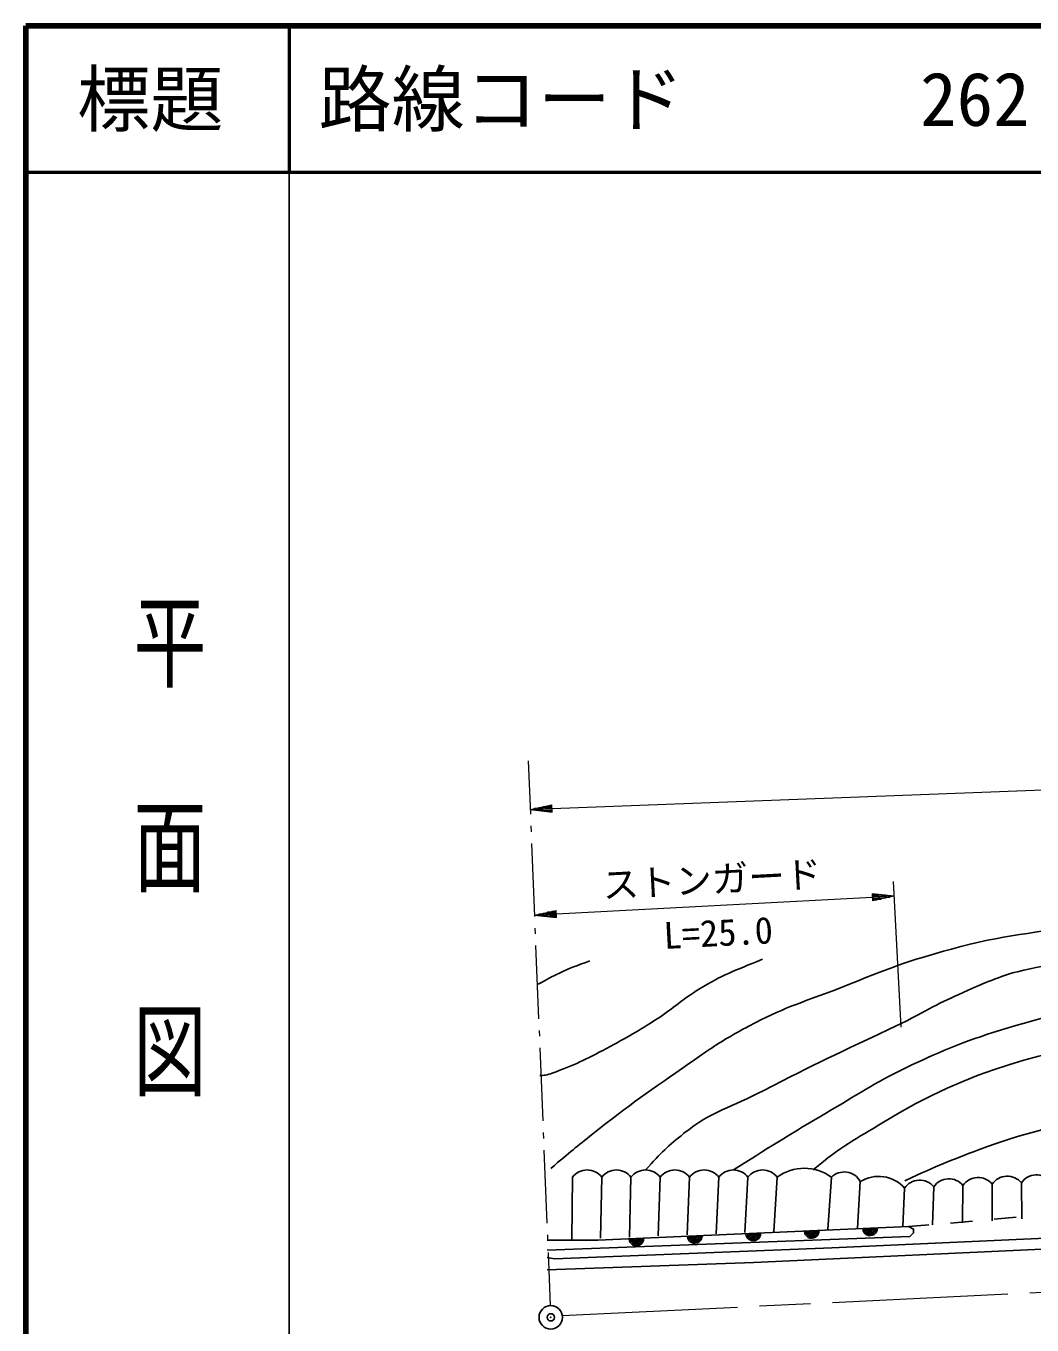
# Model space of a CAD drawing. Units: millimetres, scale not verified. Extents: x 40000 to 680000, y 20000 to 380000.
# Drawn here: x 40000 to 108792, y 291143 to 380000 of the extents above; entities that cross this region are included whole.
import ezdxf
from ezdxf.enums import TextEntityAlignment as Align

# ---------------------------------------------------------------- set-up
doc = ezdxf.new("R2010")
doc.units = ezdxf.units.MM
doc.header["$LTSCALE"] = 1000
doc.header["$PDMODE"] = 32
doc.header["$PDSIZE"] = 500
doc.linetypes.add('CHAIN', pattern=[18.5, 12, -1.5, 3.5, -1.5])
for name, color, linetype, lineweight in [('M-BGD', 7, 'Continuous', 25), ('M-BGD-HTXT', 7, 'Continuous', 13), ('M-BMK', 2, 'CHAIN', 13), ('M-BMK-SRVR', 3, 'Continuous', 25), ('M-STR-HTXT', 7, 'Continuous', 13), ('M-TTL', 2, 'Continuous', 140), ('M-TTL-BAND', 7, 'Continuous', 25), ('M-TTL-LINE', 7, 'Continuous', 50)]:
    doc.layers.add(name, color=color, linetype=linetype, lineweight=lineweight)
doc.layers.add('M-OTRS', color=6, linetype='Continuous')
doc.layers.add('M-TTL-TXT', color=7, linetype='Continuous')
doc.styles.add('@ＭＳ ゴシック', font='')
doc.styles.add('ＭＳ ゴシック', font='')
doc.styles.get('@ＭＳ ゴシック').set_extended_font_data('@MS Gothic')
doc.styles.get('ＭＳ ゴシック').set_extended_font_data('MS Gothic')

msp = doc.modelspace()

# ---------------------------------------------------------------- linework, layer by layer
at = {"layer": 'M-BGD'}
for p, q in [((77370, 301249), (77323, 297006)), ((79370, 301249), (79293, 297082)), ((81370, 301249), (81264, 297158)), ((83370, 301249), (83236, 297234)), ((85370, 301249), (85209, 297311)), ((87370, 301249), (87184, 297387)), ((89370, 301249), (89159, 297464)), ((91370, 301249), (91136, 297540)), ((95070, 301249), (94824, 297683)), ((97048, 300957), (96857, 297761)), ((100076, 300510), (99961, 297882)), ((102074, 300600), (101997, 297992)), ((104072, 300690), (104032, 298127)), ((106070, 300780), (106066, 298263)), ((108068, 300869), (108098, 298398)), ((100356, 297872), (101727, 297991)), ((103222, 298121), (104716, 298252)), ((106210, 298382), (107705, 298512))]:
    msp.add_line(p, q, dxfattribs=at)
for points in [[(75634, 295755), (76142, 295670), (95107, 296432), (117798, 297448), (146838, 299057), (166820, 299988), (173678, 300327)], [(75634, 294908), (89773, 295416), (111448, 296432), (127026, 297364), (141843, 297956), (170460, 299311), (174948, 299650)], [(75634, 296263), (100441, 297194), (100695, 297448), (100695, 297702), (100356, 297872)], [(75634, 296940), (79105, 296940), (100356, 297872)]]:
    msp.add_lwpolyline(points, dxfattribs=at)
for centre, radius, start, end in [((78370, 300499), 1250, 36.8699, 143.1301), ((80370, 300499), 1250, 36.8699, 143.1301), ((82370, 300499), 1250, 36.8699, 143.1301), ((84370, 300499), 1250, 36.8699, 143.1301), ((86370, 300499), 1250, 36.8699, 143.1301), ((88370, 300499), 1250, 36.8699, 143.1301), ((90370, 300499), 1250, 36.8699, 143.1301), ((93220, 298800), 3069, 52.94041, 127.05959), ((95950, 300361), 1250, 28.47697, 134.73718), ((98298, 298942), 2371, 41.40406, 121.81009), ((105105, 299985), 1250, 39.44326, 145.70346), ((107103, 300075), 1250, 39.44326, 145.70346), ((109101, 300165), 1250, 39.44326, 145.70346), ((101109, 299806), 1250, 39.44326, 145.70346), ((103107, 299896), 1250, 39.44326, 145.70346), ((97723, 297756), 500, 182.50936, 2.50936), ((97723, 297756), 400, 182.50936, 2.50936), ((97723, 297756), 300, 182.50936, 2.50936), ((97723, 297756), 200, 182.50936, 2.50936), ((97723, 297756), 100, 182.50936, 2.50936), ((97723, 297756), 100, 182.50936, 2.50936), ((81738, 297056), 500, 182.50936, 2.50936), ((81738, 297056), 400, 182.50936, 2.50936), ((81738, 297056), 300, 182.50936, 2.50936), ((81738, 297056), 200, 182.50936, 2.50936), ((81738, 297056), 100, 182.50936, 2.50936), ((81738, 297056), 100, 182.50936, 2.50936), ((85735, 297231), 500, 182.50936, 2.50936), ((85735, 297231), 400, 182.50936, 2.50936), ((85735, 297231), 300, 182.50936, 2.50936), ((85735, 297231), 200, 182.50936, 2.50936), ((85735, 297231), 100, 182.50936, 2.50936), ((85735, 297231), 100, 182.50936, 2.50936), ((89731, 297406), 500, 182.50936, 2.50936), ((89731, 297406), 400, 182.50936, 2.50936), ((89731, 297406), 300, 182.50936, 2.50936), ((89731, 297406), 200, 182.50936, 2.50936), ((89731, 297406), 100, 182.50936, 2.50936), ((89731, 297406), 100, 182.50936, 2.50936), ((93727, 297581), 500, 182.50936, 2.50936), ((93727, 297581), 400, 182.50936, 2.50936), ((93727, 297581), 300, 182.50936, 2.50936), ((93727, 297581), 200, 182.50936, 2.50936), ((93727, 297581), 100, 182.50936, 2.50936), ((93727, 297581), 100, 182.50936, 2.50936)]:
    msp.add_arc(centre, radius, start, end, dxfattribs=at)
for points, knots in [([(100102, 301012), (102432, 302094), (103143, 302375), (105142, 303127), (108465, 304376), (110450, 304711), (113877, 305638), (115907, 306187), (117073, 306382), (119118, 306875), (123832, 308014), (126566, 308326), (131179, 309824), (133580, 310603), (134933, 311050), (137221, 312116), (139555, 313205), (140871, 313827), (143044, 315210), (145187, 316575), (146545, 317270), (148151, 319239), (149152, 320465), (149541, 321038), (150360, 322635)], [0, 0, 0, 0, 1, 1, 1, 2, 2, 2, 3, 3, 3, 4, 4, 4, 5, 5, 5, 6, 6, 6, 7, 7, 7, 8, 8, 8, 8]), ([(88370, 301749), (91416, 303665), (92216, 304177), (94730, 305652), (96835, 306887), (97961, 307686), (100165, 308733), (102433, 309811), (103732, 310378), (106122, 311147), (110526, 312566), (113120, 312924), (117587, 314132), (124281, 315942), (128074, 316821), (134684, 318918), (137664, 319864), (139241, 320658), (142182, 321721), (142537, 321849), (142649, 321891), (143091, 322048)], [0, 0, 0, 0, 1, 1, 1, 2, 2, 2, 3, 3, 3, 4, 4, 4, 5, 5, 5, 6, 6, 6, 7, 7, 7, 7]), ([(93837, 301766), (95792, 303423), (96716, 303831), (98646, 305024), (110539, 312371), (119928, 309901), (133292, 314008), (136217, 314907), (137881, 315362), (140711, 316527), (142844, 317405), (143869, 318325), (145568, 319885), (145949, 320234), (146110, 320484), (146415, 320901), (146844, 321487), (146956, 321743), (147346, 322510)], [0, 0, 0, 0, 1, 1, 1, 2, 2, 2, 3, 3, 3, 4, 4, 4, 5, 5, 5, 6, 6, 6, 6]), ([(95700, 314212), (99158, 315616), (100255, 316025), (103277, 316862), (106863, 317855), (108984, 317932), (112647, 318587), (113817, 318797), (114485, 318845), (115646, 319100), (117562, 319522), (118231, 319831), (120420, 320662)], [0, 0, 0, 0, 1, 1, 1, 2, 2, 2, 3, 3, 3, 4, 4, 4, 4]), ([(99848, 311757), (102009, 312894), (102591, 313244), (104420, 314043), (105045, 314316), (105391, 314480), (106029, 314720), (106714, 314978), (107097, 315135), (107807, 315313), (110180, 315907), (111576, 315915), (113982, 316355), (116138, 316750), (116831, 316888), (119491, 317430)], [0, 0, 0, 0, 1, 1, 1, 2, 2, 2, 3, 3, 3, 4, 4, 4, 5, 5, 5, 5]), ([(75021, 314447), (75698, 314830), (75898, 314935), (76477, 315212), (77266, 315588), (77559, 315685), (78552, 316049)], [0, 0, 0, 0, 1, 1, 1, 2, 2, 2, 2]), ([(75126, 308201), (75396, 308202), (75655, 308256), (75972, 308370), (77475, 308914), (78287, 309311), (79698, 310064), (81084, 310803), (81851, 311240), (83169, 312096), (84323, 312845), (84873, 313411), (86048, 314128), (87639, 315099), (88320, 315333), (90366, 316160)], [0, 0, 0, 0, 1, 1, 1, 2, 2, 2, 3, 3, 3, 4, 4, 4, 5, 5, 5, 5]), ([(75888, 301851), (77245, 303011), (77628, 303312), (78766, 304222), (81262, 306216), (82752, 307216), (85370, 309048), (86347, 309731), (86893, 310119), (87910, 310741), (88491, 311096), (88833, 311268), (89434, 311588), (91777, 312834), (92706, 313081), (95700, 314212)], [0, 0, 0, 0, 1, 1, 1, 2, 2, 2, 3, 3, 3, 4, 4, 4, 5, 5, 5, 5]), ([(99848, 311757), (95280, 309606), (94050, 309061), (90417, 307168), (88285, 306057), (86867, 305764), (84994, 304256), (83890, 303368), (83450, 302974), (82370, 301749)], [0, 0, 0, 0, 1, 1, 1, 2, 2, 2, 3, 3, 3, 3])]:
    msp.add_open_spline(points, degree=3, knots=knots, dxfattribs=at)
at = {"layer": 'M-BGD-HTXT'}
for p, q in [((74339, 329731), (74487, 326087)), ((74519, 325288), (74535, 324888)), ((74568, 324089), (74770, 319093)), ((74803, 318293), (74819, 317894)), ((74851, 317094), (75054, 312098)), ((75086, 311299), (75103, 310899)), ((75135, 310100), (75338, 305104)), ((75370, 304305), (75386, 303905)), ((75419, 303106), (75621, 298110)), ((75654, 297311), (75670, 296911)), ((75702, 296112), (75850, 292467))]:
    msp.add_line(p, q, dxfattribs=at)
at = {"layer": 'M-BMK'}
msp.add_lwpolyline([(76673, 291793), (158268, 295755), (174191, 296255)], dxfattribs=at)
at = {"layer": 'M-BMK-SRVR'}
msp.add_circle((75883, 291668), 800, dxfattribs=at)
at = {"layer": 'M-OTRS'}
msp.add_point((75883, 291668), dxfattribs=at)
at = {"layer": 'M-STR-HTXT'}
for p, q in [((75972, 326471), (175461, 330277)), ((74474, 326413), (75963, 326720)), ((74474, 326413), (75972, 326471)), ((74474, 326413), (75982, 326221)), ((75970, 326521), (74771, 326475)), ((75974, 326421), (74775, 326375)), ((75069, 326536), (75969, 326571)), ((75077, 326336), (75976, 326371)), ((75967, 326621), (75367, 326598)), ((75978, 326321), (75379, 326298)), ((75665, 326659), (75965, 326670)), ((75680, 326259), (75980, 326271)), ((75982, 326221), (75963, 326720)), ((99842, 311508), (99316, 321476)), ((76265, 319258), (97871, 320398)), ((99369, 320477), (97858, 320648)), ((97858, 320648), (97884, 320149)), ((98160, 320614), (97860, 320598)), ((97863, 320548), (98462, 320580)), ((98764, 320545), (97865, 320498)), ((97868, 320448), (99066, 320511)), ((99369, 320477), (97871, 320398)), ((97873, 320348), (99072, 320411)), ((98775, 320346), (97876, 320298)), ((97879, 320248), (98478, 320280)), ((98181, 320214), (97881, 320198)), ((99369, 320477), (97884, 320149)), ((74767, 319179), (76252, 319508)), ((74767, 319179), (76265, 319258)), ((74767, 319179), (76278, 319008)), ((76262, 319308), (75064, 319245)), ((76267, 319208), (75069, 319145)), ((75361, 319310), (76260, 319358)), ((75371, 319111), (76270, 319158)), ((76257, 319408), (75658, 319376)), ((76273, 319108), (75674, 319077)), ((75955, 319442), (76254, 319458)), ((75976, 319042), (76275, 319058)), ((76278, 319008), (76252, 319508))]:
    msp.add_line(p, q, dxfattribs=at)
at = {"layer": 'M-TTL'}
for p, q in [((40000, 380000), (40000, 20000)), ((680000, 380000), (40000, 380000))]:
    msp.add_line(p, q, dxfattribs=at)
at = {"layer": 'M-TTL-BAND'}
msp.add_line((58000, 370000), (58000, 20000), dxfattribs=at)
at = {"layer": 'M-TTL-LINE'}
for p, q in [((58000, 380000), (58000, 370000)), ((40000, 370000), (680000, 370000))]:
    msp.add_line(p, q, dxfattribs=at)

# ---------------------------------------------------------------- texts
at = {"layer": 'M-STR-HTXT', "style": 'ＭＳ ゴシック'}
for s, p in [('ストンガード', (86978, 320166)), ('L=25.0', (87409, 316511))]:
    msp.add_text(s, height=1833, rotation=3.021, dxfattribs=at).set_placement(p, align=Align.BOTTOM_CENTER)
at = {"layer": 'M-TTL-BAND', "style": '@ＭＳ ゴシック', "width": 1.4}
msp.add_text('平  面  図', height=3666, rotation=270, dxfattribs=at).set_placement((49777, 306475), align=Align.MIDDLE_RIGHT)
at = {"layer": 'M-TTL-TXT', "style": 'ＭＳ ゴシック'}
msp.add_text('標題', height=3666, dxfattribs=at).set_placement((48500, 375000), align=Align.MIDDLE_CENTER)
for s, p in [('路線コード', (60000, 375000)), ('262', (101142, 375000))]:
    msp.add_text(s, height=3666, dxfattribs=at).set_placement(p, align=Align.MIDDLE_LEFT)

doc.saveas('drawing.dxf')
